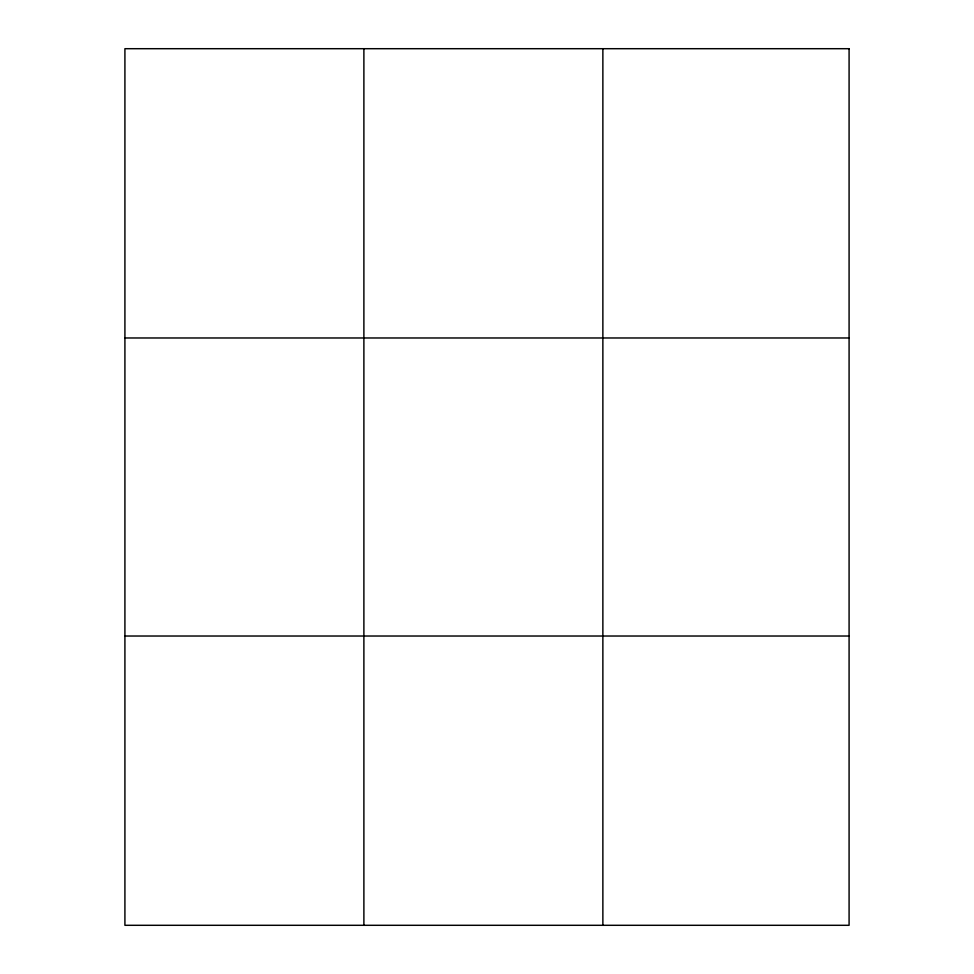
<?xml version="1.0" encoding="UTF-8"?>
<svg xmlns="http://www.w3.org/2000/svg" width="974" height="974" viewBox="0 0 974 974"><rect width="100%" height="100%" fill="white"/><g stroke="black" fill="none" stroke-linecap="round" stroke-linejoin="round"><path stroke-width="1.46" d="M363.886 48.7L363.886 925.3M602.869 48.7L602.869 925.3M124.915 337.978L849.084 337.978M124.915 636.022L849.084 636.022M849.084 48.7L849.084 925.3L124.915 925.3L124.915 48.7L849.084 48.7"/></g></svg>
